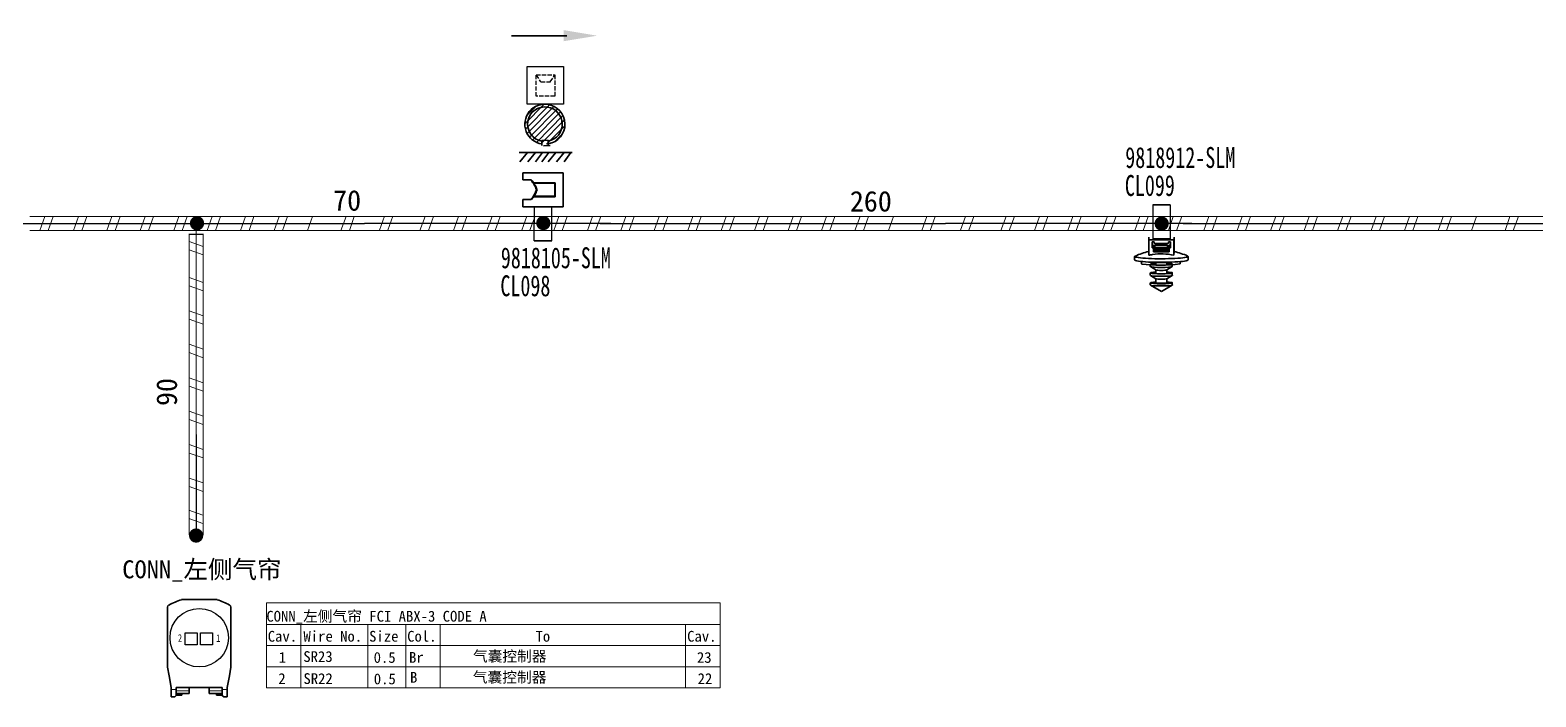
# Model space of a CAD drawing. Header units: millimetres. Extents: x 17 to 3784, y 12 to 1382.
# Drawn here: x 964.7 to 1070.6, y 259.1 to 306.1 of the extents above; entities that cross this region are included whole.
import ezdxf

# ---------------------------------------------------------------- set-up
doc = ezdxf.new("R2010")
doc.units = ezdxf.units.MM
doc.linetypes.add('ACAD_ISO02W100', pattern=[0.4, 0.3, -0.1])
for name, color, linetype, lineweight in [('ENT', 7, 'Continuous', 18), ('图层10-0000', 7, 'Continuous', 18), ('粗实线层', 7, 'Continuous', 35)]:
    doc.layers.add(name, color=color, linetype=linetype, lineweight=lineweight)
doc.styles.add('FangSong_GB2312_Style', font='simfang.ttf')
doc.styles.add('foton', font='', dxfattribs={"width": 0.7})
doc.styles.add('HZTXT', font='', dxfattribs={"width": 0.75})
doc.styles.get('foton').set_extended_font_data('宋体')
doc.styles.get('HZTXT').set_extended_font_data('宋体')

msp = doc.modelspace()

# ---------------------------------------------------------------- hatches: boundary and pattern name
h = msp.add_hatch(color=0)
edge = h.paths.add_edge_path(flags=0)
edge.add_arc((976.43, 292.47), 0.507, -180, 180, ccw=False)
h = msp.add_hatch(color=0)
edge = h.paths.add_edge_path(flags=0)
edge.add_arc((1000.8, 292.49), 0.507, -180, 180, ccw=False)
h = msp.add_hatch(color=0)
edge = h.paths.add_edge_path(flags=0)
edge.add_arc((1044.31, 292.45), 0.507, -180, 180, ccw=False)
h = msp.add_hatch(color=0)
edge = h.paths.add_edge_path(flags=0)
edge.add_arc((976.37, 270.49), 0.507, 180, 540)
at = {"layer": '图层10-0000', "lineweight": 0}
msp.add_hatch(color=0, dxfattribs=at).paths.add_polyline_path([(1002.24, 306.07), (1002.24, 305.29), (1004.59, 305.68)], flags=0)
at = {"layer": '粗实线层'}
h = msp.add_hatch(dxfattribs=at)
h.set_pattern_fill('ANSI31', color=0, scale=0.094174)
h.set_pattern_definition([(45.419491, (-2052.8125, -1336.30686), (-0.21296912, 0.209873225), [])])
h.paths.add_polyline_path([(999.5, 299.44, 1), (1002.33, 299.46, 1)])

# ---------------------------------------------------------------- linework, layer by layer
at = {"color": 0, "linetype": 'ACAD_ISO02W100'}
for p, q in [((1000.3, 302.91), (1000.61, 302.43)), ((1000.62, 302.43), (1001.3, 302.43)), ((1001.29, 302.44), (1001.61, 302.91))]:
    msp.add_line(p, q, dxfattribs=at)
at = {"color": 0, "lineweight": 35, "ltscale": 0.060001}
for p, q in [((1000.7, 298.31), (1001.15, 298.32)), ((1000.81, 297.93), (1001.27, 297.94))]:
    msp.add_line(p, q, dxfattribs=at)
at = {"color": 0, "lineweight": 35, "ltscale": 0.05}
for p, q in [((1000.7, 298.31), (1000.7, 297.94)), ((1001.15, 298.32), (1001.15, 297.94))]:
    msp.add_line(p, q, dxfattribs=at)
at = {"color": 0, "lineweight": 35, "ltscale": 0.357495}
for p, q in [((999.36, 296.03), (1002.2, 296.03)), ((1002.2, 293.64), (999.36, 293.64))]:
    msp.add_line(p, q, dxfattribs=at)
at = {"color": 0, "lineweight": 35, "ltscale": 0.0625}
for p, q in [((999.36, 296.03), (999.36, 295.53)), ((999.36, 294.14), (999.36, 293.64))]:
    msp.add_line(p, q, dxfattribs=at)
at = {"color": 0, "lineweight": 35, "ltscale": 0.3}
msp.add_line((1002.2, 293.64), (1002.2, 296.03), dxfattribs=at)
at = {"color": 0, "lineweight": 35, "ltscale": 0.07525}
for p, q in [((999.95, 295.53), (999.36, 295.53)), ((999.36, 294.14), (999.95, 294.14))]:
    msp.add_line(p, q, dxfattribs=at)
at = {"color": 0, "lineweight": 35, "ltscale": 0.005001}
msp.add_line((999.95, 295.53), (999.92, 295.5), dxfattribs=at)
at = {"color": 0, "lineweight": 35, "ltscale": 0.005}
msp.add_line((999.93, 295.5), (999.95, 295.53), dxfattribs=at)
at = {"color": 0, "lineweight": 35, "ltscale": 0.032926}
for p, q in [((1000.11, 295.32), (999.93, 295.5)), ((999.93, 294.17), (1000.11, 294.35))]:
    msp.add_line(p, q, dxfattribs=at)
at = {"color": 0, "lineweight": 35, "ltscale": 0.035001}
msp.add_line((1000.15, 295.33), (999.95, 295.53), dxfattribs=at)
msp.add_line((1000.15, 295.33), (999.95, 295.53), dxfattribs=at)
msp.add_line((1000.15, 295.33), (999.95, 295.53), dxfattribs=at)
at = {"color": 0, "lineweight": 35, "ltscale": 0.00318}
for p, q in [((1000.11, 295.32), (1000.11, 295.29)), ((1000.11, 294.38), (1000.11, 294.35))]:
    msp.add_line(p, q, dxfattribs=at)
at = {"color": 0, "lineweight": 35, "ltscale": 0.1875}
for p, q in [((1000.11, 295.29), (1001.6, 295.29)), ((1001.64, 295.33), (1000.15, 295.33)), ((1001.64, 295.33), (1000.15, 295.33)), ((1001.64, 295.33), (1000.15, 295.33)), ((1001.6, 294.38), (1000.11, 294.38)), ((1000.15, 294.34), (1001.64, 294.34)), ((1000.15, 294.34), (1001.64, 294.34)), ((1000.15, 294.34), (1001.64, 294.34))]:
    msp.add_line(p, q, dxfattribs=at)
at = {"color": 0, "lineweight": 35, "ltscale": 0.000250244}
msp.add_line((1000.15, 295.33), (1000.15, 295.33), dxfattribs=at)
msp.add_line((1000.15, 295.33), (1000.15, 295.33), dxfattribs=at)
msp.add_line((1000.15, 295.33), (1000.15, 295.33), dxfattribs=at)
at = {"color": 0, "lineweight": 35, "ltscale": 0.114999}
for p, q in [((1001.6, 295.29), (1001.6, 294.38)), ((1044.79, 291.05), (1043.78, 291.05))]:
    msp.add_line(p, q, dxfattribs=at)
at = {"color": 0, "lineweight": 35, "ltscale": 0.125}
msp.add_line((1001.64, 295.33), (1001.64, 294.34), dxfattribs=at)
msp.add_line((1001.64, 295.33), (1001.64, 294.34), dxfattribs=at)
msp.add_line((1001.64, 295.33), (1001.64, 294.34), dxfattribs=at)
at = {"color": 0, "lineweight": 35, "ltscale": 0.004999}
msp.add_line((999.92, 294.16), (999.95, 294.14), dxfattribs=at)
at = {"color": 0, "lineweight": 35, "ltscale": 0.004998}
msp.add_line((999.95, 294.14), (999.93, 294.17), dxfattribs=at)
at = {"color": 0, "lineweight": 35, "ltscale": 0.034999}
msp.add_line((1000.15, 294.33), (999.95, 294.14), dxfattribs=at)
msp.add_line((1000.15, 294.33), (999.95, 294.14), dxfattribs=at)
msp.add_line((1000.15, 294.33), (999.95, 294.14), dxfattribs=at)
at = {"color": 0, "lineweight": 35, "ltscale": 0.000253296}
msp.add_line((1000.15, 294.34), (1000.15, 294.33), dxfattribs=at)
msp.add_line((1000.15, 294.34), (1000.15, 294.33), dxfattribs=at)
msp.add_line((1000.15, 294.34), (1000.15, 294.33), dxfattribs=at)
at = {"color": 0}
for p, q in [((1000.16, 291.23), (1000.17, 293.64)), ((1001.39, 291.23), (1001.39, 293.64)), ((1043.68, 293.77), (1043.68, 291.38)), ((1044.9, 293.77), (1044.9, 291.38)), ((975.87, 291.7), (976.84, 291.7))]:
    msp.add_line(p, q, dxfattribs=at)
at = {"color": 0, "lineweight": 35, "ltscale": 0.137499}
for p, q in [((1000.17, 293.64), (1001.39, 293.64)), ((1043.68, 293.77), (1044.9, 293.77)), ((1043.68, 291.38), (1044.9, 291.38)), ((1000.16, 291.23), (1001.39, 291.23))]:
    msp.add_line(p, q, dxfattribs=at)
at = {"color": 0, "lineweight": 35, "ltscale": 0.021804}
for p, q in [((1043.4, 291.3), (1043.41, 291.49)), ((1045.17, 291.3), (1045.18, 291.49)), ((1043.65, 290.94), (1043.64, 290.74)), ((1043.74, 290.94), (1043.73, 290.74)), ((1043.74, 290.65), (1043.73, 290.46)), ((1044.85, 290.94), (1044.84, 290.74))]:
    msp.add_line(p, q, dxfattribs=at)
at = {"color": 0, "lineweight": 35, "ltscale": 0.113794}
msp.add_line((1045.18, 290.48), (1045.18, 291.49), dxfattribs=at)
at = {"color": 0, "lineweight": 35, "ltscale": 0.199999}
msp.add_line((1043.4, 291.3), (1045.17, 291.3), dxfattribs=at)
at = {"color": 0, "lineweight": 35, "ltscale": 0.120856}
for p, q in [((1043.4, 291.3), (1043.4, 290.23)), ((1045.17, 291.3), (1045.17, 290.22))]:
    msp.add_line(p, q, dxfattribs=at)
at = {"color": 0, "lineweight": 35, "ltscale": 0.047321}
for p, q in [((1043.64, 290.74), (1043.64, 291.16)), ((1044.93, 290.74), (1044.93, 291.16))]:
    msp.add_line(p, q, dxfattribs=at)
at = {"color": 0, "lineweight": 35, "ltscale": 0.014999}
for p, q in [((1043.78, 291.16), (1043.64, 291.16)), ((975.88, 259.57), (975.88, 259.36)), ((977.29, 259.57), (977.29, 259.36))]:
    msp.add_line(p, q, dxfattribs=at)
at = {"color": 0, "lineweight": 35, "ltscale": 0.010001}
for p, q in [((1043.64, 290.74), (1043.73, 290.74)), ((1044.84, 290.74), (1044.93, 290.74)), ((974.61, 259.8), (974.61, 259.66)), ((974.96, 259.66), (974.96, 259.8)), ((978.21, 259.66), (978.21, 259.8)), ((978.56, 259.66), (978.56, 259.8))]:
    msp.add_line(p, q, dxfattribs=at)
at = {"color": 0, "lineweight": 35, "ltscale": 0.025537}
msp.add_line((1043.65, 290.94), (1043.65, 291.16), dxfattribs=at)
at = {"color": 0, "lineweight": 35, "ltscale": 0.01}
msp.add_line((1043.65, 290.94), (1043.74, 290.94), dxfattribs=at)
at = {"color": 0, "lineweight": 35, "ltscale": 0.032373}
for p, q in [((1043.73, 290.46), (1043.73, 290.74)), ((1043.74, 290.65), (1043.74, 290.94))]:
    msp.add_line(p, q, dxfattribs=at)
at = {"color": 0, "lineweight": 35, "ltscale": 0.124999}
msp.add_line((1044.84, 290.46), (1043.73, 290.46), dxfattribs=at)
at = {"color": 0, "lineweight": 35, "ltscale": 0.01149}
msp.add_line((1043.84, 290.65), (1043.74, 290.65), dxfattribs=at)
at = {"color": 0, "lineweight": 35, "ltscale": 0.012451}
for p, q in [((1043.78, 291.16), (1043.78, 291.05)), ((1043.84, 290.73), (1043.84, 290.62)), ((1044.73, 290.73), (1044.73, 290.62)), ((1044.79, 291.16), (1044.79, 291.05))]:
    msp.add_line(p, q, dxfattribs=at)
at = {"color": 0, "lineweight": 35, "ltscale": 0.1}
for p, q in [((1043.84, 290.93), (1044.73, 290.93)), ((1043.85, 290.53), (1044.73, 290.53))]:
    msp.add_line(p, q, dxfattribs=at)
at = {"color": 0, "lineweight": 35, "ltscale": 0.000439834}
msp.add_line((1043.84, 290.93), (1043.84, 290.92), dxfattribs=at)
at = {"color": 0, "lineweight": 35, "ltscale": 0.099999}
for p, q in [((1043.84, 290.92), (1044.73, 290.92)), ((1043.84, 290.75), (1044.73, 290.75))]:
    msp.add_line(p, q, dxfattribs=at)
at = {"color": 0, "lineweight": 35, "ltscale": 0.019922}
for p, q in [((1043.84, 290.92), (1043.84, 290.75)), ((1044.73, 290.92), (1044.73, 290.75))]:
    msp.add_line(p, q, dxfattribs=at)
at = {"color": 0, "lineweight": 35, "ltscale": 0.002181}
for p, q in [((1043.84, 290.75), (1043.84, 290.73)), ((1044.73, 290.75), (1044.73, 290.73))]:
    msp.add_line(p, q, dxfattribs=at)
at = {"color": 0, "lineweight": 35, "ltscale": 0.099998}
for p, q in [((1043.84, 290.73), (1044.73, 290.73)), ((1043.84, 290.62), (1044.73, 290.62))]:
    msp.add_line(p, q, dxfattribs=at)
at = {"color": 0, "lineweight": 35, "ltscale": 0.009468}
msp.add_line((1043.84, 290.62), (1043.85, 290.53), dxfattribs=at)
at = {"color": 0, "lineweight": 35, "ltscale": 0.018183}
msp.add_line((1044.73, 290.77), (1044.73, 290.93), dxfattribs=at)
at = {"color": 0, "lineweight": 35, "ltscale": 0.000439867}
msp.add_line((1044.73, 290.93), (1044.73, 290.92), dxfattribs=at)
at = {"color": 0, "lineweight": 35, "ltscale": 0.002853}
msp.add_line((1044.73, 290.79), (1044.73, 290.77), dxfattribs=at)
at = {"color": 0, "lineweight": 35, "ltscale": 0.023842}
msp.add_line((1044.73, 290.57), (1044.73, 290.78), dxfattribs=at)
at = {"color": 0, "lineweight": 35, "ltscale": 0.012045}
msp.add_line((1044.84, 290.65), (1044.73, 290.65), dxfattribs=at)
at = {"color": 0, "lineweight": 35, "ltscale": 0.001513}
msp.add_line((1044.73, 290.62), (1044.73, 290.63), dxfattribs=at)
at = {"color": 0, "lineweight": 35, "ltscale": 0.010273}
msp.add_line((1044.73, 290.63), (1044.73, 290.53), dxfattribs=at)
at = {"color": 0, "lineweight": 35, "ltscale": 0.004356}
msp.add_line((1044.73, 290.53), (1044.73, 290.57), dxfattribs=at)
at = {"color": 0, "lineweight": 35, "ltscale": 0.012463}
msp.add_line((1044.8, 291.16), (1044.79, 291.05), dxfattribs=at)
at = {"color": 0, "lineweight": 35, "ltscale": 0.015}
msp.add_line((1044.93, 291.16), (1044.79, 291.16), dxfattribs=at)
at = {"color": 0, "lineweight": 35, "ltscale": 0.032379}
msp.add_line((1044.84, 290.46), (1044.84, 290.74), dxfattribs=at)
at = {"color": 0, "lineweight": 35, "ltscale": 0.009064}
msp.add_line((1044.85, 290.94), (1044.93, 290.94), dxfattribs=at)
at = {"color": 0, "lineweight": 35, "ltscale": 0.027679}
for p, q in [((1042.41, 290.14), (1042.41, 289.89)), ((1046.17, 290.14), (1046.17, 289.89))]:
    msp.add_line(p, q, dxfattribs=at)
at = {"color": 0, "lineweight": 35, "ltscale": 0.01853}
msp.add_line((1043.51, 289.43), (1043.51, 289.59), dxfattribs=at)
at = {"color": 0, "lineweight": 35, "ltscale": 0.051177}
msp.add_line((1043.91, 289.19), (1043.52, 289.42), dxfattribs=at)
at = {"color": 0, "lineweight": 35, "ltscale": 0.02207}
for p, q in [((1043.91, 289.53), (1043.91, 289.73)), ((1044.67, 289.53), (1044.67, 289.73))]:
    msp.add_line(p, q, dxfattribs=at)
at = {"color": 0, "lineweight": 35, "ltscale": 0.051178}
msp.add_line((1044.67, 289.19), (1045.06, 289.42), dxfattribs=at)
at = {"color": 0, "lineweight": 35, "ltscale": 0.018536}
msp.add_line((1045.06, 289.43), (1045.06, 289.59), dxfattribs=at)
at = {"color": 0, "lineweight": 35, "ltscale": 0.019769}
for p, q in [((1043.51, 288.81), (1043.51, 288.98)), ((1045.06, 288.81), (1045.06, 288.98))]:
    msp.add_line(p, q, dxfattribs=at)
at = {"color": 0, "lineweight": 35, "ltscale": 0.017883}
for p, q in [((1043.51, 288.13), (1043.51, 288.28)), ((1045.06, 288.13), (1045.06, 288.28))]:
    msp.add_line(p, q, dxfattribs=at)
at = {"color": 0, "lineweight": 35, "ltscale": 0.051179}
for p, q in [((1043.91, 288.57), (1043.52, 288.8)), ((1044.67, 288.57), (1045.06, 288.8))]:
    msp.add_line(p, q, dxfattribs=at)
at = {"color": 0, "lineweight": 35, "ltscale": 0.029858}
for p, q in [((1043.91, 288.93), (1043.91, 289.19)), ((1044.67, 288.93), (1044.67, 289.19))]:
    msp.add_line(p, q, dxfattribs=at)
at = {"color": 0, "lineweight": 35, "ltscale": 0.032245}
for p, q in [((1043.91, 288.28), (1043.91, 288.57)), ((1044.67, 288.28), (1044.67, 288.57))]:
    msp.add_line(p, q, dxfattribs=at)
at = {"color": 0, "lineweight": 35, "ltscale": 0.100609}
msp.add_line((1044.29, 287.66), (1043.52, 288.12), dxfattribs=at)
at = {"color": 0, "lineweight": 35, "ltscale": 0.10061}
msp.add_line((1044.29, 287.66), (1045.06, 288.12), dxfattribs=at)
msp.add_line((975.87, 270.53), (976.86, 270.53))
at = {"color": 0, "lineweight": 35, "ltscale": 0.171391}
msp.add_line((977.8, 265.98), (975.38, 265.98), dxfattribs=at)
at = {"color": 0, "lineweight": 35, "ltscale": 0.182632}
for p, q in [((974.36, 265.45), (974.36, 262.87)), ((978.81, 262.87), (978.81, 265.45))]:
    msp.add_line(p, q, dxfattribs=at)
at = {"color": 0, "lineweight": 35, "ltscale": 0.117499}
for p, q in [((974.36, 261.22), (974.36, 262.87)), ((978.81, 261.22), (978.81, 262.87))]:
    msp.add_line(p, q, dxfattribs=at)
at = {"color": 0, "lineweight": 35, "ltscale": 0.043145}
for p, q in [((974.36, 261.22), (974.47, 260.61)), ((978.81, 261.22), (978.71, 260.61))]:
    msp.add_line(p, q, dxfattribs=at)
at = {"color": 0, "lineweight": 35, "ltscale": 0.058375}
for p, q in [((974.47, 260.61), (974.61, 259.8)), ((978.56, 259.8), (978.71, 260.61))]:
    msp.add_line(p, q, dxfattribs=at)
at = {"color": 0, "lineweight": 13, "ltscale": 0.025}
for p, q in [((974.61, 259.66), (974.96, 259.66)), ((978.21, 259.66), (978.56, 259.66))]:
    msp.add_line(p, q, dxfattribs=at)
at = {"color": 0, "lineweight": 35, "ltscale": 0.0375}
for p, q in [((974.61, 259.13), (974.61, 259.66)), ((978.56, 259.13), (978.56, 259.66))]:
    msp.add_line(p, q, dxfattribs=at)
at = {"color": 0, "lineweight": 35, "ltscale": 0.23}
msp.add_line((978.21, 259.8), (974.96, 259.8), dxfattribs=at)
at = {"color": 0, "lineweight": 35, "ltscale": 0.029999}
for p, q in [((974.96, 259.24), (974.96, 259.66)), ((978.21, 259.24), (978.21, 259.66))]:
    msp.add_line(p, q, dxfattribs=at)
at = {"color": 0, "lineweight": 35, "ltscale": 0.016251}
for p, q in [((975.88, 259.8), (975.88, 259.57)), ((977.29, 259.8), (977.29, 259.57))]:
    msp.add_line(p, q, dxfattribs=at)
at = {"color": 0, "lineweight": 35, "ltscale": 0.0175}
for p, q in [((974.61, 259.13), (974.86, 259.13)), ((978.32, 259.13), (978.56, 259.13))]:
    msp.add_line(p, q, dxfattribs=at)
at = {"color": 0, "lineweight": 35, "ltscale": 0.010607}
for p, q in [((974.96, 259.24), (974.86, 259.13)), ((978.21, 259.24), (978.32, 259.13))]:
    msp.add_line(p, q, dxfattribs=at)
at = {"color": 0, "lineweight": 13, "ltscale": 0.065}
for p, q in [((974.96, 259.57), (975.88, 259.57)), ((977.29, 259.57), (978.21, 259.57))]:
    msp.add_line(p, q, dxfattribs=at)
at = {"color": 0, "lineweight": 35, "ltscale": 0.065}
for p, q in [((974.96, 259.36), (975.88, 259.36)), ((977.29, 259.36), (978.21, 259.36))]:
    msp.add_line(p, q, dxfattribs=at)
at = {"color": 0, "lineweight": 13, "ltscale": 0.02875}
for p, q in [((974.96, 259.31), (975.37, 259.31)), ((977.8, 259.31), (978.21, 259.31))]:
    msp.add_line(p, q, dxfattribs=at)
at = {"color": 0, "lineweight": 35, "ltscale": 0.02875}
for p, q in [((974.96, 259.25), (975.37, 259.25)), ((977.8, 259.25), (978.21, 259.25))]:
    msp.add_line(p, q, dxfattribs=at)
at = {"color": 0, "lineweight": 35, "ltscale": 0.003876}
for p, q in [((975.37, 259.36), (975.37, 259.31)), ((977.8, 259.36), (977.8, 259.31))]:
    msp.add_line(p, q, dxfattribs=at)
at = {"color": 0, "lineweight": 35, "ltscale": 0.003748}
for p, q in [((975.37, 259.31), (975.37, 259.25)), ((977.8, 259.31), (977.8, 259.25))]:
    msp.add_line(p, q, dxfattribs=at)
at = {"color": 0}
for points in [[(999.67, 303.5), (1002.23, 303.5), (1002.23, 300.86), (999.67, 300.86)], [(976.44, 262.8), (975.59, 262.8), (975.59, 263.63), (976.44, 263.63)], [(977.53, 262.8), (976.68, 262.8), (976.68, 263.63), (977.53, 263.63)]]:
    msp.add_lwpolyline(points, close=True, dxfattribs=at)
at = {"color": 0, "linetype": 'ACAD_ISO02W100'}
msp.add_lwpolyline([(1000.29, 302.92), (1001.61, 302.92), (1001.61, 301.41), (1000.29, 301.41)], close=True, dxfattribs=at)
at = {"color": 0, "linetype": 'Continuous', "lineweight": 25}
for points in [[(963.91, 292.46), (988.21, 292.46)], [(1005.55, 292.46), (988.21, 292.46)], [(1004.79, 292.46), (1029.09, 292.46)], [(1046.43, 292.46), (1029.09, 292.46)], [(1045.82, 292.46), (1077.58, 292.46)], [(976.37, 277.61), (976.37, 270.5)]]:
    msp.add_lwpolyline(points, dxfattribs=at)
at = {"color": 0, "linetype": 'Continuous', "lineweight": 0}
for points in [[(964.67, 292.95), (967.02, 292.95)], [(965.73, 292.95), (965.37, 291.97)], [(966.31, 292.95), (965.96, 291.97)], [(967.02, 292.95), (969.38, 292.95)], [(968.08, 292.95), (967.73, 291.97)], [(968.67, 292.95), (968.32, 291.97)], [(969.38, 292.95), (971.73, 292.95)], [(970.43, 292.95), (970.08, 291.97)], [(971.02, 292.95), (970.67, 291.97)], [(971.73, 292.95), (974.08, 292.95)], [(972.79, 292.95), (972.44, 291.97)], [(973.38, 292.95), (973.02, 291.97)], [(974.08, 292.95), (976.44, 292.95)], [(975.14, 292.95), (974.79, 291.97)], [(975.73, 292.95), (975.38, 291.97)], [(976.44, 292.95), (978.79, 292.95)], [(977.5, 292.95), (977.14, 291.97)], [(978.09, 292.95), (977.73, 291.97)], [(978.79, 292.95), (981.15, 292.95)], [(979.85, 292.95), (979.5, 291.97)], [(980.44, 292.95), (980.09, 291.97)], [(981.15, 292.95), (983.5, 292.95)], [(982.21, 292.95), (981.85, 291.97)], [(982.8, 292.95), (982.44, 291.97)], [(983.5, 292.95), (985.86, 292.95)], [(984.56, 292.95), (984.21, 291.97)], [(985.86, 292.95), (988.21, 292.95)], [(986.92, 292.95), (986.56, 291.97)], [(987.5, 292.95), (987.15, 291.97)], [(988.21, 292.95), (990.56, 292.95)], [(989.27, 291.98), (989.62, 292.97)], [(989.86, 291.98), (990.21, 292.97)], [(990.41, 292.95), (993.77, 292.95)], [(992.12, 291.97), (992.48, 292.95)], [(992.71, 291.97), (993.07, 292.95)], [(993.77, 292.95), (996.13, 292.95)], [(994.48, 291.97), (994.83, 292.95)], [(995.07, 291.97), (995.42, 292.95)], [(996.13, 292.95), (998.48, 292.95)], [(996.83, 291.97), (997.19, 292.95)], [(997.42, 291.97), (997.77, 292.95)], [(998.48, 292.95), (1000.84, 292.95)], [(999.28, 291.99), (999.63, 292.97)], [(999.86, 291.99), (1000.22, 292.97)], [(1000.84, 292.95), (1003.19, 292.95)], [(1001.54, 291.97), (1001.89, 292.95)], [(1002.13, 291.97), (1002.48, 292.95)], [(1003.19, 292.95), (1005.54, 292.95)], [(1003.9, 291.97), (1004.25, 292.95)], [(1004.48, 291.97), (1004.84, 292.95)], [(1005.55, 292.95), (1007.9, 292.95)], [(1006.61, 292.95), (1006.25, 291.97)], [(1007.19, 292.95), (1006.84, 291.97)], [(1007.9, 292.95), (1010.25, 292.95)], [(1008.96, 292.95), (1008.61, 291.97)], [(1009.55, 292.95), (1009.2, 291.97)], [(1010.25, 292.95), (1012.61, 292.95)], [(1011.31, 292.95), (1010.96, 291.97)], [(1011.9, 292.95), (1011.55, 291.97)], [(1012.61, 292.95), (1014.96, 292.95)], [(1013.67, 292.95), (1013.32, 291.97)], [(1014.26, 292.95), (1013.9, 291.97)], [(1014.96, 292.95), (1017.32, 292.95)], [(1016.02, 292.95), (1015.67, 291.97)], [(1016.61, 292.95), (1016.26, 291.97)], [(1017.32, 292.95), (1019.67, 292.95)], [(1018.38, 292.95), (1018.02, 291.97)], [(1018.97, 292.95), (1018.61, 291.97)], [(1019.67, 292.95), (1022.03, 292.95)], [(1020.73, 292.95), (1020.38, 291.97)], [(1021.32, 292.95), (1020.97, 291.97)], [(1022.03, 292.95), (1024.38, 292.95)], [(1023.09, 292.95), (1022.73, 291.97)], [(1023.67, 292.95), (1023.32, 291.97)], [(1024.38, 292.95), (1026.74, 292.95)], [(1025.44, 292.95), (1025.09, 291.97)], [(1026.74, 292.95), (1029.09, 292.95)], [(1027.79, 292.95), (1027.44, 291.97)], [(1028.38, 292.95), (1028.03, 291.97)], [(1029.09, 292.95), (1031.44, 292.95)], [(1030.15, 291.98), (1030.5, 292.96)], [(1030.74, 291.98), (1031.09, 292.96)], [(1031.29, 292.95), (1034.65, 292.95)], [(1033, 291.97), (1033.36, 292.95)], [(1033.59, 291.97), (1033.95, 292.95)], [(1034.65, 292.95), (1037.01, 292.95)], [(1035.36, 291.97), (1035.71, 292.95)], [(1035.95, 291.97), (1036.3, 292.95)], [(1037.01, 292.95), (1039.36, 292.95)], [(1037.71, 291.97), (1038.07, 292.95)], [(1038.3, 291.97), (1038.65, 292.95)], [(1039.36, 292.95), (1041.71, 292.95)], [(1040.15, 291.99), (1040.51, 292.97)], [(1040.74, 291.99), (1041.1, 292.97)], [(1041.71, 292.95), (1044.07, 292.95)], [(1042.42, 291.97), (1042.77, 292.95)], [(1043.01, 291.97), (1043.36, 292.95)], [(1044.07, 292.95), (1046.97, 292.95)], [(1044.78, 291.97), (1045.13, 292.95)], [(1045.36, 291.97), (1045.72, 292.95)], [(1046.57, 292.95), (1048.92, 292.95)], [(1047.63, 292.95), (1047.28, 291.97)], [(1048.22, 292.95), (1047.86, 291.97)], [(1048.92, 292.95), (1051.28, 292.95)], [(1049.98, 292.95), (1049.63, 291.97)], [(1050.57, 292.95), (1050.22, 291.97)], [(1051.28, 292.95), (1053.63, 292.95)], [(1052.34, 292.95), (1051.98, 291.97)], [(1052.93, 292.95), (1052.57, 291.97)], [(1053.63, 292.95), (1055.99, 292.95)], [(1054.69, 292.95), (1054.34, 291.97)], [(1055.28, 292.95), (1054.93, 291.97)], [(1055.99, 292.95), (1058.34, 292.95)], [(1057.05, 292.95), (1056.69, 291.97)], [(1057.64, 292.95), (1057.28, 291.97)], [(1058.34, 292.95), (1060.7, 292.95)], [(1059.4, 292.95), (1059.05, 291.97)], [(1059.99, 292.95), (1059.64, 291.97)], [(1060.7, 292.95), (1063.05, 292.95)], [(1061.76, 292.95), (1061.4, 291.97)], [(1062.34, 292.95), (1061.99, 291.97)], [(1063.05, 292.95), (1065.4, 292.95)], [(1064.11, 292.95), (1063.76, 291.97)], [(1064.7, 292.95), (1064.35, 291.97)], [(1065.4, 292.95), (1067.76, 292.95)], [(1066.46, 292.95), (1066.11, 291.97)], [(1067.76, 292.95), (1070.11, 292.95)], [(1068.82, 292.95), (1068.47, 291.97)], [(1069.41, 292.95), (1069.05, 291.97)], [(1070.11, 292.95), (1072.47, 292.95)], [(967.02, 291.97), (964.67, 291.97)], [(969.38, 291.97), (967.02, 291.97)], [(971.73, 291.97), (969.38, 291.97)], [(974.08, 291.97), (971.73, 291.97)], [(976.44, 291.97), (974.08, 291.97)], [(975.89, 289.37), (975.88, 291.72)], [(978.79, 291.97), (976.44, 291.97)], [(976.86, 291.72), (976.86, 289.37)], [(981.15, 291.97), (978.79, 291.97)], [(983.5, 291.97), (981.15, 291.97)], [(985.86, 291.97), (983.5, 291.97)], [(988.21, 291.97), (985.86, 291.97)], [(990.56, 291.97), (988.21, 291.97)], [(993.77, 291.97), (990.33, 291.97)], [(996.13, 291.97), (993.77, 291.97)], [(998.48, 291.97), (996.13, 291.97)], [(1000.84, 291.97), (998.48, 291.97)], [(1003.19, 291.97), (1000.84, 291.97)], [(1005.54, 291.97), (1003.19, 291.97)], [(1007.9, 291.97), (1005.55, 291.97)], [(1010.25, 291.97), (1007.9, 291.97)], [(1012.61, 291.97), (1010.25, 291.97)], [(1014.96, 291.97), (1012.61, 291.97)], [(1017.32, 291.97), (1014.96, 291.97)], [(1019.67, 291.97), (1017.32, 291.97)], [(1022.03, 291.97), (1019.67, 291.97)], [(1024.38, 291.97), (1022.03, 291.97)], [(1026.74, 291.97), (1024.38, 291.97)], [(1029.09, 291.97), (1026.74, 291.97)], [(1031.44, 291.97), (1029.09, 291.97)], [(1034.65, 291.97), (1031.21, 291.97)], [(1037.01, 291.97), (1034.65, 291.97)], [(1039.36, 291.97), (1037.01, 291.97)], [(1041.71, 291.97), (1039.36, 291.97)], [(1044.07, 291.97), (1041.71, 291.97)], [(1046.71, 291.97), (1044.07, 291.97)], [(1048.92, 291.97), (1046.57, 291.97)], [(1051.28, 291.97), (1048.92, 291.97)], [(1053.63, 291.97), (1051.28, 291.97)], [(1055.99, 291.97), (1053.63, 291.97)], [(1058.34, 291.97), (1055.99, 291.97)], [(1060.7, 291.97), (1058.34, 291.97)], [(1063.05, 291.97), (1060.7, 291.97)], [(1065.4, 291.97), (1063.05, 291.97)], [(1067.76, 291.97), (1065.4, 291.97)], [(1070.11, 291.97), (1067.76, 291.97)], [(1072.47, 291.97), (1070.11, 291.97)], [(976.87, 290.85), (975.89, 291.2)], [(976.87, 290.26), (975.89, 290.61)], [(975.89, 287.02), (975.88, 289.37)], [(976.86, 289.37), (976.86, 287.02)], [(975.88, 288.66), (976.86, 288.31)], [(975.88, 288.08), (976.86, 287.72)], [(975.89, 284.66), (975.88, 287.02)], [(975.88, 286.31), (976.86, 285.96)], [(976.86, 287.02), (976.86, 284.66)], [(975.88, 285.72), (976.86, 285.37)], [(975.89, 282.31), (975.88, 284.66)], [(976.86, 284.66), (976.86, 282.31)], [(975.88, 283.96), (976.86, 283.6)], [(975.88, 283.37), (976.86, 283.01)], [(975.89, 279.95), (975.88, 282.31)], [(976.86, 282.31), (976.86, 279.95)], [(975.88, 281.6), (976.86, 281.25)], [(975.88, 281.01), (976.86, 280.66)], [(975.89, 277.6), (975.88, 279.95)], [(976.86, 279.95), (976.86, 277.6)], [(975.88, 279.25), (976.86, 278.89)], [(975.88, 278.66), (976.86, 278.3)], [(975.88, 275.24), (975.88, 277.6)], [(976.86, 276.54), (975.88, 276.89)], [(976.86, 277.6), (976.86, 275.24)], [(976.86, 275.95), (975.88, 276.3)], [(975.88, 272.89), (975.88, 275.24)], [(976.86, 274.19), (975.88, 274.54)], [(976.86, 275.24), (976.86, 272.89)], [(976.86, 273.6), (975.88, 273.95)], [(975.88, 270.54), (975.88, 272.89)], [(976.86, 272.89), (976.86, 270.54)], [(976.85, 271.92), (975.86, 272.27)]]:
    msp.add_lwpolyline(points, dxfattribs=at)
at = {"color": 0, "linetype": 'Continuous', "lineweight": 13}
for points in [[(988.21, 292.46), (964.7, 292.46)], [(976.37, 292.6), (976.37, 270.5)], [(1005.54, 292.46), (988.21, 292.46)], [(1029.09, 292.46), (1005.58, 292.46)], [(1046.42, 292.46), (1029.09, 292.46)], [(1070.11, 292.46), (1046.6, 292.46)]]:
    msp.add_lwpolyline(points, dxfattribs=at)
at = {"color": 0, "lineweight": 35}
msp.add_lwpolyline([(1045.18, 290.48), (1045.18, 290.48), (1045.18, 290.48), (1045.18, 290.47), (1045.17, 290.22)], dxfattribs=at)
at = {"color": 7, "linetype": 'Continuous', "lineweight": 0}
msp.add_lwpolyline([(976.85, 271.33), (975.86, 271.68)], dxfattribs=at)
at = {"color": 7, "linetype": 'Continuous', "lineweight": 13}
for points in [[(981.31, 265.76), (1013.25, 265.76)], [(981.31, 265.76), (981.31, 259.76)], [(1013.25, 265.76), (1013.25, 259.76)], [(981.31, 264.23), (1013.25, 264.23)], [(983.74, 264.23), (983.74, 259.76)], [(988.45, 264.23), (988.45, 259.76)], [(991.12, 264.23), (991.12, 259.76)], [(993.55, 264.23), (993.55, 259.76)], [(1010.81, 264.23), (1010.81, 259.76)], [(981.31, 262.74), (1013.25, 262.74)], [(981.31, 261.25), (1013.25, 261.25)], [(981.31, 259.76), (1013.25, 259.76)]]:
    msp.add_lwpolyline(points, dxfattribs=at)
msp.add_circle((976.59, 263.3), 2.06)
at = {"color": 0, "lineweight": 35}
for centre, radius, start, end in [((1000.91, 299.45), 1.41, 80.8312, 261.1869), ((1000.91, 299.45), 1.22, 81.267, 259.7573), ((1000.91, 299.45), 1.41, 279.6264, 82.7572), ((1000.91, 299.45), 1.22, 281.0582, 81.5696), ((998.29, 294.11), 2.15, 19.6967, 40.4953), ((998.47, 295.46), 1.95, 318.4224, 341.3418), ((998.29, 294.11), 2.19, 33.5025, 40.4789), ((998.29, 294.11), 2.19, 19.337, 40.4924), ((998.47, 295.46), 1.99, 318.4258, 341.7389), ((998.29, 294.11), 2.19, 19.3509, 27.6742), ((998.46, 295.46), 1.99, 334.3577, 341.7233), ((1044.29, 286.14), 4.43, 101.5926, 114.6806), ((1044.29, 286.14), 4.43, 65.3204, 78.4449), ((1044.28, 286.01), 4.3, 98.0608, 101.8594), ((1044.28, 286.01), 4.31, 78.1064, 98.0601), ((976.59, 261.74), 4.41, 106.5978, 118.9033), ((975.38, 265.81), 0.177, 90, 106.5978), ((977.8, 265.81), 0.177, 73.4022, 90), ((976.59, 261.74), 4.41, 61.0967, 73.4022), ((974.54, 265.45), 0.177, 118.9033, 180), ((978.63, 265.45), 0.177, 0, 61.0967)]:
    msp.add_arc(centre, radius, start, end, dxfattribs=at)
for centre, major_axis, ratio, start_param, end_param in [((1044.73, 290.57), (0, 0.221), 0.00373, 5.995159, 6.283185), ((1044.73, 290.57), (0, 0.221), 0.00373, 0, 0.087245), ((1044.73, 290.41), (0, 0.221), 0.00373, 6.048679, 6.283185), ((1044.29, 290.14), (1.88, 0), 0.087133, 2.954112, 3.141636), ((1044.29, 290.14), (1.88, 0), 0.087133, 3.141636, 4.208645), ((1044.29, 289.89), (-1.88, 0), 0.087133, 0, 1.067052), ((1044.29, 290.14), (-1.88, 0), 0.087133, 1.067052, 3.141614), ((1044.29, 289.89), (1.88, 0), 0.087133, 4.208645, 6.279441), ((1044.29, 289.59), (-0.775, 0), 0.087133, 5.225993, 6.283145), ((1044.29, 289.59), (-0.775, 0), 0.087133, 6.283145, 6.429275), ((1044.29, 289.43), (-0.775, 0), 0.087133, 6.283145, 6.429275), ((1044.29, 289.59), (-0.775, 0), 0.087133, 0.14609, 2.995504), ((1044.29, 289.43), (-0.775, 0), 0.087133, 0.14609, 2.995504), ((1044.29, 289.74), (-0.381, 0), 0.087133, 0.183505, 2.958112), ((1044.29, 289.59), (-0.775, 0), 0.087133, 3.141552, 4.198784), ((1044.29, 289.59), (-0.775, 0), 0.087133, 2.995504, 3.141552), ((1044.29, 289.43), (-0.775, 0), 0.087133, 2.995504, 3.141552), ((1044.29, 290.14), (-1.88, 0), 0.087133, 3.141614, 3.329066), ((1044.29, 289.89), (-1.88, 0), 0.087133, 3.137849, 3.141636), ((1044.29, 288.98), (-0.775, 0), 0.087133, 5.225993, 6.283145), ((1044.29, 288.98), (-0.775, 0), 0.087133, 6.283145, 6.429275), ((1044.29, 288.81), (-0.775, 0), 0.087133, 6.283145, 6.429275), ((1044.29, 288.28), (-0.775, 0), 0.087133, 5.225993, 6.283145), ((1044.29, 288.28), (-0.775, 0), 0.087133, 6.283145, 9.424737), ((1044.29, 288.98), (-0.775, 0), 0.087133, 0.14609, 2.995504), ((1044.29, 288.81), (-0.775, 0), 0.087133, 0.14609, 2.995504), ((1044.29, 289.19), (-0.381, 0), 0.087133, 0.14609, 2.995504), ((1044.29, 288.57), (-0.381, 0), 0.087133, 0.14609, 2.995504), ((1044.29, 288.28), (-0.381, 0), 0.087133, 6.283145, 7.350238), ((1044.29, 288.28), (-0.381, 0), 0.087133, 1.067052, 3.141552), ((1044.29, 288.98), (-0.775, 0), 0.087133, 3.141552, 4.198784), ((1044.29, 288.28), (-0.775, 0), 0.087133, 3.141552, 4.198784), ((1044.29, 288.98), (-0.775, 0), 0.087133, 2.995504, 3.141552), ((1044.29, 288.81), (-0.775, 0), 0.087133, 2.995504, 3.141552), ((1044.29, 288.13), (-0.775, 0), 0.087133, 6.283145, 6.429275), ((1044.29, 288.13), (-0.775, 0), 0.087133, 0.14609, 2.995504), ((1044.29, 288.13), (-0.775, 0), 0.087133, 2.995504, 3.141552)]:
    msp.add_ellipse(centre, major_axis=major_axis, ratio=ratio, start_param=start_param, end_param=end_param, dxfattribs=at)
at = {"layer": '粗实线层', "color": 0}
for p, q in [((1002.46, 305.68), (998.55, 305.68)), ((999.1, 297.45), (1002.84, 297.45)), ((999.68, 297.45), (999.15, 296.79)), ((1000.26, 297.45), (999.72, 296.79)), ((1000.75, 297.45), (1000.26, 296.79)), ((1001.18, 297.45), (1000.7, 296.79)), ((1001.68, 297.45), (1001.15, 296.79)), ((1002.26, 297.45), (1001.72, 296.79)), ((1002.74, 297.45), (1002.26, 296.79)), ((1042.88, 289.78), (1042.88, 289.61)), ((1045.61, 289.62), (1045.61, 289.77))]:
    msp.add_line(p, q, dxfattribs=at)
msp.add_arc((1044.21, 300.38), 10.86, 262.9696, 277.4029, dxfattribs=at)

# ---------------------------------------------------------------- texts
at = {"color": 0, "linetype": 'Continuous', "style": 'FangSong_GB2312_Style'}
for s, height, p in [('70', 1.447, (986.01, 293.36)), ('260', 1.447, (1022.37, 293.3)), ('CONN_左侧气帘', 1.265, (971.17, 267.48))]:
    msp.add_text(s, height=height, dxfattribs=at).set_placement(p)
msp.add_text('90', height=1.447, rotation=90, dxfattribs=at).set_placement((975.02, 279.61))
at = {"color": 7, "linetype": 'Continuous', "style": 'FangSong_GB2312_Style'}
for s, height, p in [('CONN_左侧气帘 FCI ABX-3 CODE A', 0.7593, (981.31, 264.43)), ('Cav.', 0.759, (981.41, 263.02)), ('Wire No.', 0.759, (983.92, 263.02)), ('Size', 0.759, (988.54, 263.02)), ('Col.', 0.759, (991.22, 263.02)), ('To', 0.759, (1000.25, 263.02)), ('Cav.', 0.759, (1010.92, 263.02)), ('1', 0.759, (982.18, 261.53)), ('SR23', 0.759, (983.91, 261.59)), ('0.5', 0.759, (988.86, 261.53)), ('Br', 0.759, (991.35, 261.53)), ('气囊控制器', 0.759, (995.85, 261.62)), ('23', 0.759, (1011.61, 261.53)), ('2', 0.759, (982.15, 260.04)), ('SR22', 0.759, (983.92, 260.04)), ('0.5', 0.759, (988.87, 260.02)), ('B', 0.759, (991.42, 260.13)), ('气囊控制器', 0.759, (995.84, 260.14)), ('22', 0.759, (1011.66, 260.04))]:
    msp.add_text(s, height=height, dxfattribs=at).set_placement(p)
at = {"color": 0, "style": 'HZTXT', "width": 0.75}
for s, p in [('2', (975.09, 263.01)), ('1', (977.78, 263))]:
    msp.add_text(s, height=0.534, dxfattribs=at).set_placement(p)
at = {"layer": 'ENT', "color": 0, "char_height": 1.4722, "width": 159.9171, "attachment_point": 1, "style": 'foton'}
for s, insert in [('{\\T1.004;9818912-SLM}', (1041.75, 297.84)), ('{\\T1.004;CL099}', (1041.72, 295.87)), ('{\\T1.004;9818105-SLM}', (997.81, 290.78)), ('{\\T1.004;CL098}', (997.78, 288.81))]:
    msp.add_mtext(s, dxfattribs=dict(at, insert=insert))

doc.saveas('drawing.dxf')
